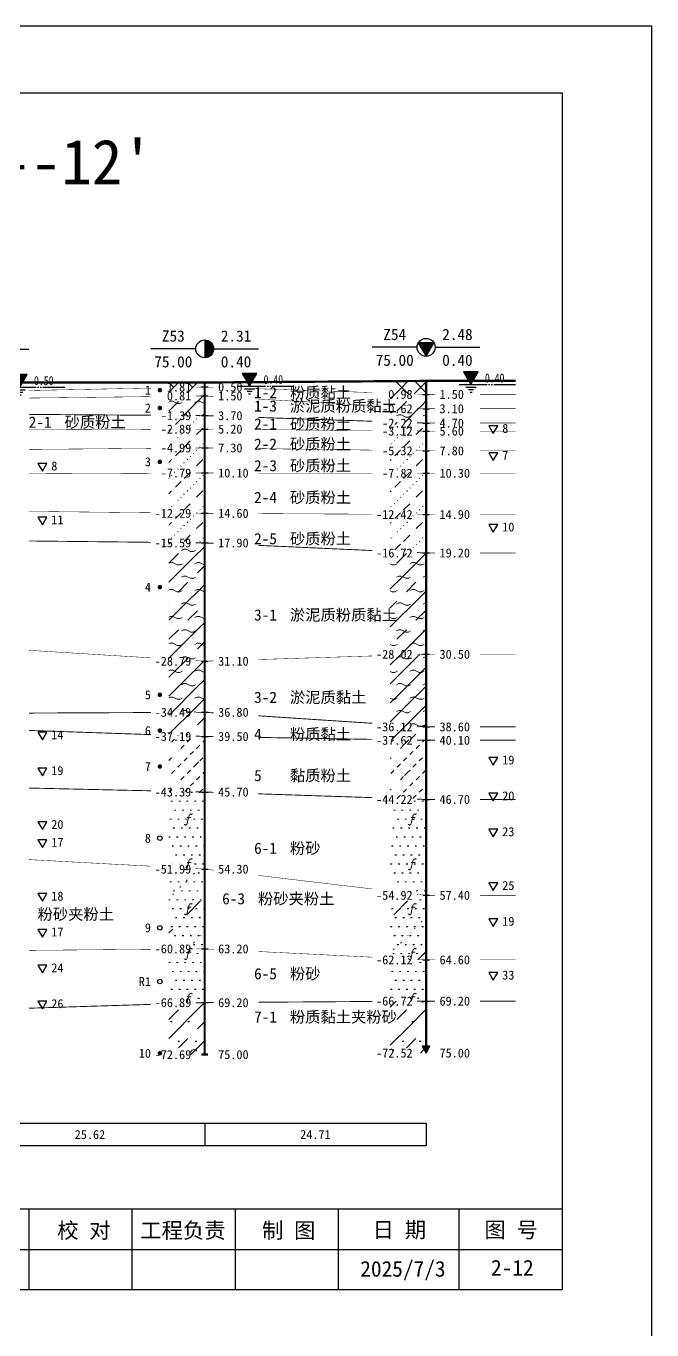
# Model space of a CAD drawing. Extents: x -37 to 3540, y -1485 to 297.
# Drawn here: x 3227.9 to 3367.6, y -291 to 0 of the extents above; entities that cross this region are included whole.
import ezdxf
from ezdxf.enums import TextEntityAlignment as Align

# ---------------------------------------------------------------- set-up
doc = ezdxf.new("R2010")
doc.units = 0
doc.layers.get('0').update_dxf_attribs({"linetype": 'CONTINUOUS'})
for name, color, linetype in [('CURVE', 200, 'CONTINUOUS'), ('FRAME', 7, 'CONTINUOUS'), ('HOLE', 41, 'CONTINUOUS'), ('RULER', 7, 'CONTINUOUS'), ('SAMPLE', 1, 'CONTINUOUS'), ('STRATUM', 241, 'CONTINUOUS')]:
    doc.layers.add(name, color=color, linetype=linetype)
doc.layers.add('HATCH', color=7, linetype='CONTINUOUS', lineweight=13)
doc.styles.add('ST', font='')
doc.styles.get('ST').set_extended_font_data('SimSun')
pattern_1 = [(45, (2934.1222, -297), (-2.12132, 2.12132), [10, 0]), (135, (2934.1222, -297), (-2.12132, -2.12132), [10, 0])]
pattern_2 = [(45, (2934.122, -297), (-4.24264, 4.24264), [10, 0]), (45, (2935.183, -300.182), (-2.12132, 6.36396), [3, -3])]
pattern_3 = [(45, (2934.122, -297), (-4.24264, 4.24264), [10, 0]), (45, (2935.183, -300.182), (-2.12132, 6.36396), [3, -3]), (26.565, (2935.1963, -297.2536), (5.999823, 5.999812), [0.567, -12.849]), (0, (2934.6293, -297.2536), (0, 6), [0.567, -5.433]), (26.565, (2932.541, -297), (5.999823, 5.999812), [0.567, -12.849]), (0, (2933.048, -296.7464), (0, 6), [0.567, -5.433]), (153.435, (2934.6293, -297.2536), (-5.999818, -5e-06), [1.134, -12.2826]), (26.565, (2938.1963, -294.2536), (5.999823, 5.999812), [0.567, -12.849]), (0, (2937.6293, -294.2536), (0, 6), [0.567, -5.433]), (26.565, (2935.541, -294), (5.999823, 5.999812), [0.567, -12.849]), (0, (2936.048, -293.7464), (0, 6), [0.567, -5.433]), (153.435, (2937.6293, -294.2536), (-5.999818, -5e-06), [1.134, -12.2826])]
pattern_4 = [(45, (2934.122, -297), (-7e-07, 6.99998), [1.97196, -7.92754]), (45, (2936.935, -294.171), (-7e-07, 6.99998), [1.99367, -7.90583]), (45, (2939.1897, -291.918), (-7e-07, 6.99998), [1.81361, -8.08588]), (26.56505, (2934.1222, -293.5), (7, 7), [0.0965, -15.55598]), (36.8699, (2934.8222, -292.8), (7, 7), [0.19775, -34.80225]), (315, (2937.622, -290.024), (6.99998, 1e-06), [0.03305, -9.86644]), (26.56505, (2937.6222, -297), (7, 7), [0.14475, -15.50773]), (26.56505, (2938.3222, -296.3), (7, 7), [0.10528, -15.5472]), (90, (2938.672, -295.95), (-7, -5e-07), [0.02877, -6.97123]), (26.56505, (2939.0222, -295.6), (7, 7), [0.09101, -31.21394]), (36.8699, (2939.7222, -294.9), (7, 7), [0.11069, -34.88931]), (45, (2940.422, -294.2), (-2e-07, 6.99998), [0.10911, -9.79038]), (315, (2941.0363, -293.452), (6.99998, 1e-06), [0.03305, -9.86644]), (36.8699, (2935.5222, -292.1), (7, 7), [0.10224, -34.89776]), (53.1301, (2936.2222, -291.4), (13.9999998, 21), [0.13438, -34.86562]), (53.1301, (2936.9222, -290.7), (13.9999998, 21), [0.12625, -34.87375])]
pattern_5 = [(45, (2934.1222, -297), (-2.12132, 2.12132), [10, 0]), (26.565, (2935.1963, -297.2536), (5.999823, 5.999812), [0.567, -12.849]), (0, (2934.6293, -297.2536), (0, 6), [0.567, -5.433]), (26.565, (2932.541, -297), (5.999823, 5.999812), [0.567, -12.849]), (0, (2933.048, -296.7464), (0, 6), [0.567, -5.433]), (153.435, (2934.6293, -297.2536), (-5.999818, -5e-06), [1.134, -12.2826]), (26.565, (2938.1963, -294.2536), (5.999823, 5.999812), [0.567, -12.849]), (0, (2937.6293, -294.2536), (0, 6), [0.567, -5.433]), (26.565, (2935.541, -294), (5.999823, 5.999812), [0.567, -12.849]), (0, (2936.048, -293.7464), (0, 6), [0.567, -5.433]), (153.435, (2937.6293, -294.2536), (-5.999818, -5e-06), [1.134, -12.2826])]
pattern_6 = [(45, (2934.122, -297), (-6e-07, 6.99998), [0.9473, -8.9522]), (45, (2935.522, -295.6), (-6e-07, 6.99998), [0.9869, -8.9126]), (45, (2936.922, -294.2), (-6e-07, 6.99998), [1.06018, -8.83931]), (45, (2938.322, -292.8), (-6e-07, 6.99998), [0.94918, -8.95032]), (45, (2939.722, -291.4), (-6e-07, 6.99998), [1.0365, -8.86299]), (45, (2937.622, -297), (-6e-07, 6.99998), [1.01335, -8.88615]), (45, (2939.022, -295.6), (-6e-07, 6.99998), [1.07896, -12.12037]), (45, (2940.422, -294.2), (-6e-07, 6.99998), [0.99882, -8.90067]), (45, (2934.822, -292.8), (-4e-07, 6.99998), [1.05533, -8.84416]), (45, (2936.222, -291.4), (-4e-07, 6.99998), [1.0365, -8.86299])]
pattern_7 = [(82.875, (2933.2876, -298.206), (0.0003693, 10.0001764), [0.0893, -80.5337]), (143.13, (2933.3886, -298.2818), (-29.999964, 20.000054), [0.12627, -49.87373]), (172.875, (2933.5658, -298.304), (-70.0002457, 9.9996603), [0.17857, -80.44443]), (206.565, (2933.7443, -298.2147), (-9.999705, -9.999687), [0.19954, -22.16046]), (243.435, (2933.8335, -298.0363), (9e-06, -9.999696), [0.19954, -22.16146]), (255.964, (2933.9228, -297.679), (-0.0002, -9.999501), [0.36813, -40.86287]), (255.964, (2934.2328, -296.439), (-0.0002, -9.999501), [1.27838, -39.95262]), (255.964, (2934.3013, -296.165), (-0.0002, -9.999501), [0.28235, -40.94865]), (216.87, (2934.4916, -295.9108), (-9.999982, -10.000018), [0.12627, -49.87373]), (243.435, (2934.3906, -295.9865), (9e-06, -9.999696), [0.19954, -22.16146]), (206.565, (2934.67, -295.8215), (-9.999705, -9.999687), [0.19954, -22.16046]), (172.875, (2934.8472, -295.8437), (-70.0002457, 9.9996603), [0.17857, -80.44443]), (143.13, (2934.9482, -295.9194), (-29.999964, 20.000054), [0.12627, -49.87373]), (82.875, (2934.9372, -296.008), (0.0003693, 10.0001764), [0.0893, -80.5337]), (0, (2933.792, -296.66), (0, 10), [0.89286, -9.10714]), (0, (2934.1472, -297), (1, 2), [0, -1.75]), (0, (2934.1222, -296.975), (1, 2), [0, -1.75]), (0, (2934.1222, -297), (1, 2), [0, -1.75]), (0, (2934.0972, -297), (1, 2), [0, -1.75]), (0, (2934.1222, -297.025), (1, 2), [0, -1.75])]
pattern_8 = [(45, (2934.122, -297), (-2e-06, 15.39996), [4.3383, -17.4406]), (45, (2940.31, -290.777), (-2e-06, 15.39996), [4.3861, -17.3928]), (45, (2945.271, -285.819), (-2e-06, 15.39996), [3.98994, -17.78894]), (26.565, (2934.122, -289.3), (15.4, 15.4), [0.2123, -34.22315]), (36.8699, (2935.6622, -287.76), (15.4, 15.4), [0.43504, -76.56496]), (315, (2941.822, -281.653), (15.39996, 3e-06), [0.0727, -21.70617]), (26.565, (2941.822, -297), (15.4, 15.4), [0.31845, -34.117]), (26.565, (2943.362, -295.46), (15.4, 15.4), [0.2316, -34.20383]), (90, (2944.132, -294.69), (-15.4, -1e-06), [0.0633, -15.3367]), (26.565, (2944.902, -293.92), (15.4, 15.4), [0.2002, -68.6707]), (36.8699, (2946.4422, -292.38), (15.4, 15.4), [0.2435, -76.7565]), (45, (2947.982, -290.84), (-5e-07, 15.39996), [0.24005, -21.53884]), (315, (2949.333, -289.195), (15.39996, 3e-06), [0.0727, -21.70617]), (36.8699, (2937.2022, -286.22), (15.4, 15.4), [0.22493, -76.77507]), (53.1301, (2938.7422, -284.68), (30.8, 46.2), [0.29564, -76.70436]), (53.1301, (2940.2822, -283.14), (30.8, 46.2), [0.27774, -76.72226])]
pattern_9 = [(82.875, (2932.286, -299.6533), (0.000812, 22.000388), [0.1964, -177.1742]), (143.13, (2932.5083, -299.82), (-65.99992, 44.00012), [0.2778, -109.7222]), (172.875, (2932.898, -299.8687), (-154.00054, 21.999253), [0.39285, -176.97775]), (206.565, (2933.291, -299.672), (-21.99935, -21.9993), [0.439, -48.753]), (243.435, (2933.487, -299.28), (2e-05, -21.99933), [0.439, -48.7552]), (255.964, (2933.6835, -298.494), (-0.00044, -21.9989), [0.8099, -89.8983]), (255.964, (2934.3656, -295.7656), (-0.00044, -21.9989), [2.8124, -87.8958]), (255.964, (2934.516, -295.163), (-0.00044, -21.9989), [0.6212, -90.087]), (216.87, (2934.935, -294.6037), (-21.99996, -22.00004), [0.2778, -109.7222]), (243.435, (2934.713, -294.77), (2e-05, -21.99933), [0.439, -48.7552]), (206.565, (2935.327, -294.407), (-21.99935, -21.9993), [0.439, -48.753]), (172.875, (2935.7172, -294.456), (-154.00054, 21.999253), [0.39285, -176.97775]), (143.13, (2935.9395, -294.6228), (-65.99992, 44.00012), [0.2778, -109.7222]), (82.875, (2935.9151, -294.8177), (0.000812, 22.000388), [0.1964, -177.1742]), (0, (2933.397, -296.252), (0, 22), [1.9643, -20.0357]), (0, (2934.177, -297), (2.2, 4.4), [0, -3.85]), (0, (2934.122, -296.945), (2.2, 4.4), [0, -3.85]), (0, (2934.122, -297), (2.2, 4.4), [0, -3.85]), (0, (2934.067, -297), (2.2, 4.4), [0, -3.85]), (0, (2934.122, -297.055), (2.2, 4.4), [0, -3.85])]

# ---------------------------------------------------------------- blocks, each defined once
blk = doc.blocks.new('图头_剖面图A3')
at = {"style": 'ST'}
for s, height, p in [('工 程 地 质 剖 面 图', 10, (-15.09, 10.79)), ('比例尺：水平：1∶            垂直：1∶', 4.6, (-11.5, -5.76))]:
    blk.add_text(s, height=height, dxfattribs=at).set_placement(p, align=Align.MIDDLE_CENTER)
for tag, height, p in [('01_剖面号', 10, (64.41, 11.39)), ('03＿纵向比例', 4.6, (50.43, -5.28)), ('02_横向比例', 4.6, (-18.82, -5.99))]:
    blk.add_attdef(tag, text='', height=height, dxfattribs=at).set_placement(p, align=Align.MIDDLE_LEFT)
blk = doc.blocks.new('图签_A3长')
for p, q in [((0, 18), (-380, 18)), ((-119, 0), (-119, 18)), ((-96, 0), (-96, 18)), ((-73, 0), (-73, 18)), ((-50, 0), (-50, 18)), ((-23, 0), (-23, 18)), ((0, 0), (0, 18)), ((-320, 9), (0, 9)), ((-380, 0), (0, 0))]:
    blk.add_line(p, q)
at = {"style": 'ST'}
for s, p in [('校 对', (-106.8, 13.23)), ('工程负责', (-84.71, 13.23)), ('制 图', (-61.06, 13.23)), ('日 期', (-36.37, 13.36)), ('图 号', (-11.42, 13.36))]:
    blk.add_text(s, height=3.5, dxfattribs=at).set_placement(p, align=Align.MIDDLE_CENTER)
for tag, p in [('01＿单位名称', (-349.98, 8.36)), ('02＿工程名称', (-271.3, 5.16)), ('04＿工程编号', (-176.51, 4.65)), ('05＿日期', (-35.59, 4.65)), ('06＿图号', (-11.16, 4.91))]:
    blk.add_attdef(tag, text='', height=3.5, dxfattribs=at).set_placement(p, align=Align.MIDDLE_CENTER)
at = {"style": 'ST', "width": 0.85}
blk.add_attdef('03＿图件名称', text='', height=3, dxfattribs=at).set_placement((-205.49, 5.05), align=Align.MIDDLE_CENTER)
blk = doc.blocks.new('H_sam_hole')
blk.add_line((0, 2), (0, -2))
at = {"const_width": 2}
blk.add_lwpolyline([(0, -1, 0.414214), (1, 0, 0.414214), (0, 1, 1)], format="xyb", dxfattribs=at)
blk.add_circle((0, 0), 2)
blk = doc.blocks.new('H_spt_hole')
blk.add_hatch(color=256).paths.add_polyline_path([(1.73, 1), (-1.73, 1), (0, -2)])
blk.add_lwpolyline([(0, -2), (1.73, 1), (-1.73, 1)], close=True)
blk.add_circle((0, 0), 2)
blk = doc.blocks.new('Trigon')
blk.add_hatch(color=256).paths.add_polyline_path([(-0.87, 1.5), (0, 0), (0.87, 1.5)])
blk.add_lwpolyline([(0, 0), (0.87, 1.5), (-0.87, 1.5)], close=True)
blk = doc.blocks.new('SampleSoilUndisturbed')
at = {"const_width": 0.5}
blk.add_lwpolyline([(-0.25, 0, 1), (0.25, 0, 1)], format="xyb", close=True, dxfattribs=at)
blk = doc.blocks.new('SampleSoilDisturbed')
blk.add_circle((0, 0), 0.5)
blk = doc.blocks.new('TrigonHollow')
blk.add_lwpolyline([(0, -1.15), (1, 0.58), (-1, 0.58)], close=True)
blk = doc.blocks.new('Gwl')
blk.add_lwpolyline([(0, 0, 0, 3.22, 0), (0, 2.79, 3.22, 3.22, 0)], format="xyseb")
for points in [[(-2.63, 0), (3.61, 0)], [(3.93, 0), (4.21, 0)], [(4.53, 0), (4.8, 0)], [(5.09, 0), (9.99, 0)], [(-1.09, -0.61), (1.16, -0.61)], [(-0.54, -1.14), (0.61, -1.14)], [(-0.19, -1.74), (0.26, -1.74)]]:
    blk.add_lwpolyline(points)
blk.add_lwpolyline([(0, 0), (1.61, 2.79), (-1.61, 2.79)], close=True)
at = {"style": 'ST', "width": 0.8}
blk.add_attdef('*GWL', (3.14, 0.45), '', height=2, dxfattribs=at)

msp = doc.modelspace()

# ---------------------------------------------------------------- hatches: boundary and pattern name
at = {"layer": 'HATCH'}
h = msp.add_hatch(dxfattribs=at)
h.set_pattern_fill('YNFNT', color=251, style=0)
h.set_pattern_definition(pattern_3)
h.paths.add_polyline_path([(3267.74, -82.54), (3259.74, -82.64), (3259.74, -86.89), (3267.74, -86.94)])
h.paths.add_polyline_path([(3257.1, -88.43), (3265.23, -88.43), (3265.23, -85.5), (3257.1, -85.5)], flags=9)
h.paths.add_polyline_path([(3258.53, -84.03), (3265.23, -84.03), (3265.23, -81.1), (3258.53, -81.1)], flags=9)
h = msp.add_hatch(dxfattribs=at)
h.set_pattern_fill('STT', color=50, style=0)
h.set_pattern_definition(pattern_1)
h.paths.add_polyline_path([(3267.74, -79.54), (3259.74, -79.55), (3259.74, -80.7), (3267.74, -80.54)])
h.paths.add_polyline_path([(3258.53, -82.03), (3265.23, -82.03), (3265.23, -79.1), (3258.53, -79.1)], flags=9)
h = msp.add_hatch(dxfattribs=at)
h.set_pattern_fill('FZNT', color=32, style=0)
h.set_pattern_definition(pattern_2)
h.paths.add_polyline_path([(3267.74, -80.54), (3259.74, -80.7), (3259.74, -82.64), (3267.74, -82.54)])
h.paths.add_polyline_path([(3258.53, -84.03), (3265.23, -84.03), (3265.23, -81.1), (3258.53, -81.1)], flags=9)
h.paths.add_polyline_path([(3258.53, -82.03), (3265.23, -82.03), (3265.23, -79.1), (3258.53, -79.1)], flags=9)
h = msp.add_hatch(dxfattribs=at)
h.set_pattern_fill('FZNT', color=32, style=0)
h.set_pattern_definition(pattern_2)
h.paths.add_polyline_path([(3317.16, -82.19), (3309.16, -81.93), (3309.16, -84.93), (3317.16, -85.39)])
h.paths.add_polyline_path([(3306.52, -86.88), (3314.64, -86.88), (3314.64, -83.95), (3306.52, -83.95)], flags=9)
h.paths.add_polyline_path([(3307.95, -83.68), (3314.64, -83.68), (3314.64, -80.75), (3307.95, -80.75)], flags=9)
h = msp.add_hatch(dxfattribs=at)
h.set_pattern_fill('STT', color=50, style=0)
h.set_pattern_definition(pattern_1)
h.paths.add_polyline_path([(3317.16, -79.19), (3309.16, -79.25), (3309.16, -81.93), (3317.16, -82.19)])
h.paths.add_polyline_path([(3307.95, -83.68), (3314.64, -83.68), (3314.64, -80.75), (3307.95, -80.75)], flags=9)
h = msp.add_hatch(dxfattribs=at)
h.set_pattern_fill('YNFNT', color=251, style=0)
h.set_pattern_definition(pattern_3)
h.paths.add_polyline_path([(3317.16, -85.39), (3309.16, -84.93), (3309.16, -88.33), (3317.16, -88.59)])
h.paths.add_polyline_path([(3306.52, -90.08), (3314.64, -90.08), (3314.64, -87.18), (3306.52, -87.18)], flags=9)
h.paths.add_polyline_path([(3306.52, -86.88), (3314.64, -86.88), (3314.64, -83.95), (3306.52, -83.95)], flags=9)
h = msp.add_hatch(dxfattribs=at)
h.set_pattern_fill('SZFT', color=52, style=0)
h.set_pattern_definition(pattern_4)
h.paths.add_polyline_path([(3267.74, -86.94), (3259.74, -86.89), (3259.74, -89.98), (3267.74, -89.94)])
h.paths.add_polyline_path([(3257.1, -91.43), (3265.23, -91.43), (3265.23, -88.5), (3257.1, -88.5)], flags=9)
h.paths.add_polyline_path([(3257.1, -88.43), (3265.23, -88.43), (3265.23, -85.5), (3257.1, -85.5)], flags=9)
h = msp.add_hatch(dxfattribs=at)
h.set_pattern_fill('SZFT', color=52, style=0)
h.set_pattern_definition(pattern_4)
h.paths.add_polyline_path([(3317.16, -88.59), (3309.16, -88.33), (3309.16, -90.32), (3317.16, -90.39)])
h.paths.add_polyline_path([(3306.52, -91.88), (3314.64, -91.88), (3314.64, -88.95), (3306.52, -88.95)], flags=9)
h.paths.add_polyline_path([(3306.52, -90.08), (3314.64, -90.08), (3314.64, -87.18), (3306.52, -87.18)], flags=9)
h = msp.add_hatch(dxfattribs=at)
h.set_pattern_fill('SZFT', color=52, style=0)
h.set_pattern_definition(pattern_4)
h.paths.add_polyline_path([(3267.74, -89.94), (3259.74, -89.98), (3259.74, -94.21), (3267.74, -94.14)])
h.paths.add_polyline_path([(3257.1, -95.63), (3265.23, -95.63), (3265.23, -92.7), (3257.1, -92.7)], flags=9)
h.paths.add_polyline_path([(3257.1, -91.43), (3265.23, -91.43), (3265.23, -88.5), (3257.1, -88.5)], flags=9)
h = msp.add_hatch(dxfattribs=at)
h.set_pattern_fill('SZFT', color=52, style=0)
h.set_pattern_definition(pattern_4)
h.paths.add_polyline_path([(3317.16, -90.39), (3309.16, -90.32), (3309.16, -94.69), (3317.16, -94.79)])
h.paths.add_polyline_path([(3306.52, -96.28), (3314.64, -96.28), (3314.64, -93.35), (3306.52, -93.35)], flags=9)
h.paths.add_polyline_path([(3306.52, -91.88), (3314.64, -91.88), (3314.64, -88.95), (3306.52, -88.95)], flags=9)
h = msp.add_hatch(dxfattribs=at)
h.set_pattern_fill('SZFT', color=52, style=0)
h.set_pattern_definition(pattern_4)
h.paths.add_polyline_path([(3267.74, -94.14), (3259.74, -94.21), (3259.74, -99.78), (3267.74, -99.74)])
h.paths.add_polyline_path([(3257.1, -101.23), (3265.23, -101.23), (3265.23, -98.3), (3257.1, -98.3)], flags=9)
h.paths.add_polyline_path([(3257.1, -95.63), (3265.23, -95.63), (3265.23, -92.7), (3257.1, -92.7)], flags=9)
h = msp.add_hatch(dxfattribs=at)
h.set_pattern_fill('SZFT', color=52, style=0)
h.set_pattern_definition(pattern_4)
h.paths.add_polyline_path([(3317.16, -94.79), (3309.16, -94.69), (3309.16, -99.78), (3317.16, -99.79)])
h.paths.add_polyline_path([(3306.52, -101.28), (3314.64, -101.28), (3314.64, -98.35), (3306.52, -98.35)], flags=9)
h.paths.add_polyline_path([(3306.52, -96.28), (3314.64, -96.28), (3314.64, -93.35), (3306.52, -93.35)], flags=9)
h = msp.add_hatch(dxfattribs=at)
h.set_pattern_fill('SZFT', color=52, style=0)
h.set_pattern_definition(pattern_4)
h.paths.add_polyline_path([(3267.74, -99.74), (3259.74, -99.78), (3259.74, -108.65), (3267.74, -108.74)])
h.paths.add_polyline_path([(3255.67, -110.23), (3265.23, -110.23), (3265.23, -107.3), (3255.67, -107.3)], flags=9)
h.paths.add_polyline_path([(3257.1, -101.23), (3265.23, -101.23), (3265.23, -98.3), (3257.1, -98.3)], flags=9)
h = msp.add_hatch(dxfattribs=at)
h.set_pattern_fill('SZFT', color=52, style=0)
h.set_pattern_definition(pattern_4)
h.paths.add_polyline_path([(3317.16, -99.79), (3316.41, -99.79), (3309.16, -99.78), (3309.16, -108.95), (3317.16, -108.99)])
h.paths.add_polyline_path([(3305.09, -110.48), (3314.64, -110.48), (3314.64, -107.56), (3305.09, -107.56)], flags=9)
h.paths.add_polyline_path([(3306.52, -101.28), (3314.64, -101.28), (3314.64, -98.35), (3306.52, -98.35)], flags=9)
h = msp.add_hatch(dxfattribs=at)
h.set_pattern_fill('SZFT', color=52, style=0)
h.set_pattern_definition(pattern_4)
h.paths.add_polyline_path([(3267.74, -108.74), (3259.74, -108.65), (3259.74, -115.25), (3267.74, -115.34)])
h.paths.add_polyline_path([(3255.67, -116.83), (3265.23, -116.83), (3265.23, -113.9), (3255.67, -113.9)], flags=9)
h.paths.add_polyline_path([(3255.67, -110.23), (3265.23, -110.23), (3265.23, -107.3), (3255.67, -107.3)], flags=9)
h = msp.add_hatch(dxfattribs=at)
h.set_pattern_fill('SZFT', color=52, style=0)
h.set_pattern_definition(pattern_4)
h.paths.add_polyline_path([(3317.16, -108.99), (3309.16, -108.95), (3309.16, -117.23), (3317.16, -117.59)])
h.paths.add_polyline_path([(3305.09, -119.08), (3314.64, -119.08), (3314.64, -116.15), (3305.09, -116.15)], flags=9)
h.paths.add_polyline_path([(3305.09, -110.48), (3314.64, -110.48), (3314.64, -107.56), (3305.09, -107.56)], flags=9)
h = msp.add_hatch(dxfattribs=at)
h.set_pattern_fill('YNFNT', color=251, style=0)
h.set_pattern_definition(pattern_3)
h.paths.add_polyline_path([(3267.74, -115.34), (3259.74, -115.25), (3259.74, -141.25), (3267.74, -141.74)])
h.paths.add_polyline_path([(3255.67, -143.23), (3265.23, -143.23), (3265.23, -140.3), (3255.67, -140.3)], flags=9)
h.paths.add_polyline_path([(3255.67, -116.83), (3265.23, -116.83), (3265.23, -113.9), (3255.67, -113.9)], flags=9)
h = msp.add_hatch(dxfattribs=at)
h.set_pattern_fill('YNFNT', color=251, style=0)
h.set_pattern_definition(pattern_3)
h.paths.add_polyline_path([(3317.16, -117.59), (3309.16, -117.23), (3309.16, -140.44), (3317.16, -140.19)])
h.paths.add_polyline_path([(3305.09, -141.68), (3314.64, -141.68), (3314.64, -138.75), (3305.09, -138.75)], flags=9)
h.paths.add_polyline_path([(3305.09, -119.08), (3314.64, -119.08), (3314.64, -116.15), (3305.09, -116.15)], flags=9)
h = msp.add_hatch(dxfattribs=at)
h.set_pattern_fill('YNNT', color=251, style=0)
h.set_pattern_definition(pattern_5)
h.paths.add_polyline_path([(3317.16, -140.19), (3309.16, -140.44), (3309.16, -155.87), (3317.16, -156.39)])
h.paths.add_polyline_path([(3305.09, -157.88), (3314.64, -157.88), (3314.64, -154.95), (3305.09, -154.95)], flags=9)
h.paths.add_polyline_path([(3305.09, -141.68), (3314.64, -141.68), (3314.64, -138.75), (3305.09, -138.75)], flags=9)
h = msp.add_hatch(dxfattribs=at)
h.set_pattern_fill('YNNT', color=251, style=0)
h.set_pattern_definition(pattern_5)
h.paths.add_polyline_path([(3267.74, -141.74), (3259.74, -141.25), (3259.74, -153.18), (3267.74, -153.14)])
h.paths.add_polyline_path([(3255.67, -154.63), (3265.23, -154.63), (3265.23, -151.7), (3255.67, -151.7)], flags=9)
h.paths.add_polyline_path([(3255.67, -143.23), (3265.23, -143.23), (3265.23, -140.3), (3255.67, -140.3)], flags=9)
h = msp.add_hatch(dxfattribs=at)
h.set_pattern_fill('FZNT', color=32, style=0)
h.set_pattern_definition(pattern_2)
h.paths.add_polyline_path([(3267.74, -153.14), (3259.74, -153.18), (3259.74, -158.27), (3267.74, -158.54)])
h.paths.add_polyline_path([(3255.67, -160.03), (3265.23, -160.03), (3265.23, -157.1), (3255.67, -157.1)], flags=9)
h.paths.add_polyline_path([(3255.67, -154.63), (3265.23, -154.63), (3265.23, -151.7), (3255.67, -151.7)], flags=9)
h = msp.add_hatch(dxfattribs=at)
h.set_pattern_fill('NZFT', color=52, style=0)
h.set_pattern_definition(pattern_6)
h.paths.add_polyline_path([(3267.74, -158.54), (3259.74, -158.27), (3259.74, -170.76), (3267.74, -170.94)])
h.paths.add_polyline_path([(3255.67, -172.43), (3265.23, -172.43), (3265.23, -169.5), (3255.67, -169.5)], flags=9)
h.paths.add_polyline_path([(3255.67, -160.03), (3265.23, -160.03), (3265.23, -157.1), (3255.67, -157.1)], flags=9)
h = msp.add_hatch(dxfattribs=at)
h.set_pattern_fill('FZNT', color=32, style=0)
h.set_pattern_definition(pattern_2)
h.paths.add_polyline_path([(3317.16, -156.39), (3309.16, -155.87), (3309.16, -159.25), (3317.16, -159.39)])
h.paths.add_polyline_path([(3305.09, -160.88), (3314.64, -160.88), (3314.64, -157.95), (3305.09, -157.95)], flags=9)
h.paths.add_polyline_path([(3305.09, -157.88), (3314.64, -157.88), (3314.64, -154.95), (3305.09, -154.95)], flags=9)
h = msp.add_hatch(dxfattribs=at)
h.set_pattern_fill('NZFT', color=52, style=0)
h.set_pattern_definition(pattern_6)
h.paths.add_polyline_path([(3317.16, -159.39), (3309.16, -159.25), (3309.16, -172.33), (3317.16, -172.59)])
h.paths.add_polyline_path([(3305.09, -174.08), (3314.64, -174.08), (3314.64, -171.18), (3305.09, -171.18)], flags=9)
h.paths.add_polyline_path([(3305.09, -160.88), (3314.64, -160.88), (3314.64, -157.95), (3305.09, -157.95)], flags=9)
h = msp.add_hatch(dxfattribs=at)
h.set_pattern_fill('FS', color=142, style=0)
h.set_pattern_definition(pattern_7)
h.paths.add_polyline_path([(3267.74, -170.94), (3259.74, -170.76), (3259.74, -187.71), (3267.74, -188.14)])
h.paths.add_polyline_path([(3255.67, -189.63), (3265.23, -189.63), (3265.23, -186.7), (3255.67, -186.7)], flags=9)
h.paths.add_polyline_path([(3255.67, -172.43), (3265.23, -172.43), (3265.23, -169.5), (3255.67, -169.5)], flags=9)
h = msp.add_hatch(dxfattribs=at)
h.set_pattern_fill('FS', color=142, style=0)
h.set_pattern_definition(pattern_7)
h.paths.add_polyline_path([(3317.16, -172.59), (3309.16, -172.33), (3309.16, -193.05), (3317.16, -193.99)])
h.paths.add_polyline_path([(3305.09, -195.48), (3314.64, -195.48), (3314.64, -192.55), (3305.09, -192.55)], flags=9)
h.paths.add_polyline_path([(3305.09, -174.08), (3314.64, -174.08), (3314.64, -171.18), (3305.09, -171.18)], flags=9)
h = msp.add_hatch(dxfattribs=at)
h.set_pattern_fill('FS', color=142, style=0)
h.set_pattern_definition(pattern_7)
h.paths.add_polyline_path([(3267.74, -188.14), (3259.74, -187.71), (3259.74, -206.01), (3267.74, -205.94)])
h.paths.add_polyline_path([(3255.67, -207.43), (3265.23, -207.43), (3265.23, -204.5), (3255.67, -204.5)], flags=9)
h.paths.add_polyline_path([(3255.67, -189.63), (3265.23, -189.63), (3265.23, -186.7), (3255.67, -186.7)], flags=9)
h = msp.add_hatch(dxfattribs=at)
h.set_pattern_fill('SZFT', color=142, scale=2.2, style=0)
h.set_pattern_definition(pattern_8)
h.paths.add_polyline_path([(3267.74, -188.14), (3259.74, -187.71), (3259.74, -206.01), (3267.74, -205.94)])
h.paths.add_polyline_path([(3255.67, -207.43), (3265.23, -207.43), (3265.23, -204.5), (3255.67, -204.5)], flags=9)
h.paths.add_polyline_path([(3255.67, -189.63), (3265.23, -189.63), (3265.23, -186.7), (3255.67, -186.7)], flags=9)
h = msp.add_hatch(dxfattribs=at)
h.set_pattern_fill('FS', color=142, style=0)
h.set_pattern_definition(pattern_7)
h.paths.add_polyline_path([(3317.16, -193.99), (3309.16, -193.05), (3309.16, -208), (3317.16, -208.39)])
h.paths.add_polyline_path([(3305.09, -209.88), (3314.64, -209.88), (3314.64, -206.95), (3305.09, -206.95)], flags=9)
h.paths.add_polyline_path([(3305.09, -195.48), (3314.64, -195.48), (3314.64, -192.55), (3305.09, -192.55)], flags=9)
h = msp.add_hatch(dxfattribs=at)
h.set_pattern_fill('SZFT', color=142, scale=2.2, style=0)
h.set_pattern_definition(pattern_8)
h.paths.add_polyline_path([(3317.16, -193.99), (3309.16, -193.05), (3309.16, -208), (3317.16, -208.39)])
h.paths.add_polyline_path([(3305.09, -209.88), (3314.64, -209.88), (3314.64, -206.95), (3305.09, -206.95)], flags=9)
h.paths.add_polyline_path([(3305.09, -195.48), (3314.64, -195.48), (3314.64, -192.55), (3305.09, -192.55)], flags=9)
h = msp.add_hatch(dxfattribs=at)
h.set_pattern_fill('FS', color=142, style=0)
h.set_pattern_definition(pattern_7)
h.paths.add_polyline_path([(3267.74, -205.94), (3259.74, -206.01), (3259.74, -218.2), (3267.74, -217.94)])
h.paths.add_polyline_path([(3255.67, -219.43), (3265.23, -219.43), (3265.23, -216.5), (3255.67, -216.5)], flags=9)
h.paths.add_polyline_path([(3255.67, -207.43), (3265.23, -207.43), (3265.23, -204.5), (3255.67, -204.5)], flags=9)
h = msp.add_hatch(dxfattribs=at)
h.set_pattern_fill('FS', color=142, style=0)
h.set_pattern_definition(pattern_7)
h.paths.add_polyline_path([(3317.16, -208.39), (3309.16, -208), (3309.16, -217.65), (3317.16, -217.59)])
h.paths.add_polyline_path([(3305.09, -219.08), (3314.64, -219.08), (3314.64, -216.15), (3305.09, -216.15)], flags=9)
h.paths.add_polyline_path([(3305.09, -209.88), (3314.64, -209.88), (3314.64, -206.95), (3305.09, -206.95)], flags=9)
h = msp.add_hatch(dxfattribs=at)
h.set_pattern_fill('FZNT', color=32, style=0)
h.set_pattern_definition(pattern_2)
h.paths.add_polyline_path([(3267.74, -217.94), (3259.74, -218.2), (3259.74, -229.54), (3267.74, -229.54)])
h.paths.add_polyline_path([(3255.67, -231.03), (3265.23, -231.03), (3265.23, -228.1), (3255.67, -228.1)], flags=9)
h.paths.add_polyline_path([(3255.67, -219.43), (3265.23, -219.43), (3265.23, -216.5), (3255.67, -216.5)], flags=9)
h = msp.add_hatch(dxfattribs=at)
h.set_pattern_fill('FS', color=32, scale=2.2, style=0)
h.set_pattern_definition(pattern_9)
h.paths.add_polyline_path([(3267.74, -217.94), (3259.74, -218.2), (3259.74, -229.54), (3267.74, -229.54)])
h.paths.add_polyline_path([(3255.67, -231.03), (3265.23, -231.03), (3265.23, -228.1), (3255.67, -228.1)], flags=9)
h.paths.add_polyline_path([(3255.67, -219.43), (3265.23, -219.43), (3265.23, -216.5), (3255.67, -216.5)], flags=9)
h = msp.add_hatch(dxfattribs=at)
h.set_pattern_fill('FZNT', color=32, style=0)
h.set_pattern_definition(pattern_2)
h.paths.add_polyline_path([(3317.16, -217.59), (3309.16, -217.65), (3309.16, -229.19), (3317.16, -229.19), (3316.29, -227.69), (3317.16, -227.69)])
h.paths.add_polyline_path([(3305.09, -230.68), (3314.64, -230.68), (3314.64, -227.78), (3305.09, -227.78)], flags=9)
h.paths.add_polyline_path([(3305.09, -219.08), (3314.64, -219.08), (3314.64, -216.15), (3305.09, -216.15)], flags=9)
h = msp.add_hatch(dxfattribs=at)
h.set_pattern_fill('FS', color=32, scale=2.2, style=0)
h.set_pattern_definition(pattern_9)
h.paths.add_polyline_path([(3317.16, -217.59), (3309.16, -217.65), (3309.16, -229.19), (3317.16, -229.19), (3316.29, -227.69), (3317.16, -227.69)])
h.paths.add_polyline_path([(3305.09, -230.68), (3314.64, -230.68), (3314.64, -227.78), (3305.09, -227.78)], flags=9)
h.paths.add_polyline_path([(3305.09, -219.08), (3314.64, -219.08), (3314.64, -216.15), (3305.09, -216.15)], flags=9)

# ---------------------------------------------------------------- linework, layer by layer
at = {"layer": 'FRAME', "color": 245, "linetype": 'Continuous'}
for p, q in [((3367.58, 0), (2903.15, 0)), ((3367.58, -297), (3367.58, 0))]:
    msp.add_line(p, q, dxfattribs=at)
at = {"layer": 'FRAME', "linetype": 'Continuous'}
for p, q in [((3347.58, -15), (2923.15, -15)), ((3347.58, -282), (3347.58, -15)), ((2923.15, -282), (3334.12, -282))]:
    msp.add_line(p, q, dxfattribs=at)
at = {"layer": 'HOLE', "linetype": 'Continuous'}
for points in [[(3218.5, -72.07), (3228.5, -72.07)], [(3265.74, -72.04), (3255.74, -72.04)], [(3269.74, -72.04), (3279.74, -72.04)], [(3315.16, -71.69), (3305.16, -71.69)], [(3319.16, -71.69), (3329.16, -71.69)], [(3266.99, -80.54), (3268.49, -80.54)], [(3266.99, -82.54), (3268.49, -82.54)], [(3316.41, -82.19), (3317.91, -82.19)], [(3266.99, -86.94), (3268.49, -86.94)], [(3316.41, -85.39), (3317.91, -85.39)], [(3266.99, -89.94), (3268.49, -89.94)], [(3316.41, -88.59), (3317.91, -88.59)], [(3316.41, -90.39), (3317.91, -90.39)], [(3266.99, -94.14), (3268.49, -94.14)], [(3316.41, -94.79), (3317.91, -94.79)], [(3266.99, -99.74), (3268.49, -99.74)], [(3316.41, -99.79), (3317.91, -99.79)], [(3266.99, -108.74), (3268.49, -108.74)], [(3316.41, -108.99), (3317.91, -108.99)], [(3266.99, -115.34), (3268.49, -115.34)], [(3316.41, -117.59), (3317.91, -117.59)], [(3266.99, -141.74), (3268.49, -141.74)], [(3316.41, -140.19), (3317.91, -140.19)], [(3266.99, -153.14), (3268.49, -153.14)], [(3316.41, -156.39), (3317.91, -156.39)], [(3266.99, -158.54), (3268.49, -158.54)], [(3316.41, -159.39), (3317.91, -159.39)], [(3266.99, -170.94), (3268.49, -170.94)], [(3316.41, -172.59), (3317.91, -172.59)], [(3266.99, -188.14), (3268.49, -188.14)], [(3316.41, -193.99), (3317.91, -193.99)], [(3266.99, -205.94), (3268.49, -205.94)], [(3316.41, -208.39), (3317.91, -208.39)], [(3266.99, -217.94), (3268.49, -217.94)], [(3316.41, -217.59), (3317.91, -217.59)]]:
    msp.add_lwpolyline(points, dxfattribs=at)
at = {"layer": 'HOLE', "linetype": 'Continuous', "const_width": 0.5}
for points in [[(3267.74, -79.54), (3267.74, -229.54)], [(3317.16, -79.19), (3317.16, -227.89)], [(3266.99, -229.54), (3268.49, -229.54)]]:
    msp.add_lwpolyline(points, dxfattribs=at)
at = {"layer": 'RULER', "linetype": 'Continuous'}
for points in [[(3216.5, -244.87), (3267.74, -244.87), (3267.74, -249.87), (3216.5, -249.87)], [(3267.74, -244.87), (3317.16, -244.87), (3317.16, -249.87), (3267.74, -249.87)]]:
    msp.add_lwpolyline(points, dxfattribs=at)
at = {"layer": 'STRATUM', "linetype": 'Continuous'}
for points, const_width in [([(3188.3, -79.55), (3216.5, -79.57), (3265.74, -79.55)], 0.5), ([(3228.5, -81.33), (3242.12, -81.06), (3255.74, -80.78)], 0.1), ([(3265.74, -79.55), (3267.74, -79.54), (3279.74, -79.46)], 0.5), ([(3265.74, -80.58), (3267.74, -80.54), (3269.74, -80.61)], 0.1), ([(3279.74, -79.46), (3317.16, -79.19), (3337.16, -79.19)], 0.5), ([(3279.74, -80.94), (3292.45, -81.37), (3305.16, -81.79)], 0.1), ([(3228.5, -83.02), (3242.12, -82.86), (3255.74, -82.69)], 0.1), ([(3265.74, -82.57), (3267.74, -82.54), (3269.74, -82.66)], 0.1), ([(3279.74, -83.24), (3292.45, -83.97), (3305.16, -84.7)], 0.1), ([(3315.16, -82.13), (3317.16, -82.19), (3319.16, -82.19)], 0.1), ([(3329.16, -82.19), (3337.16, -82.19)], 0.1), ([(3228.5, -86.66), (3242.12, -86.76), (3255.74, -86.86)], 0.2), ([(3265.74, -86.93), (3267.74, -86.94), (3269.74, -87.01)], 0.2), ([(3279.74, -87.34), (3292.45, -87.77), (3305.16, -88.19)], 0.2), ([(3315.16, -85.28), (3317.16, -85.39), (3319.16, -85.39)], 0.1), ([(3329.16, -85.39), (3337.16, -85.39)], 0.1), ([(3228.5, -90.12), (3242.12, -90.06), (3255.74, -90)], 0.1), ([(3265.74, -89.95), (3267.74, -89.94), (3269.74, -89.96)], 0.1), ([(3279.74, -90.05), (3292.45, -90.17), (3305.16, -90.28)], 0.1), ([(3315.16, -88.53), (3317.16, -88.59), (3319.16, -88.59)], 0.2), ([(3329.16, -88.59), (3337.16, -88.59)], 0.2), ([(3315.16, -90.37), (3317.16, -90.39), (3319.16, -90.39)], 0.1), ([(3329.16, -90.39), (3337.16, -90.39)], 0.1), ([(3228.5, -94.47), (3242.12, -94.36), (3255.74, -94.24)], 0.1), ([(3265.74, -94.16), (3267.74, -94.14), (3269.74, -94.17)], 0.1), ([(3279.74, -94.3), (3292.45, -94.47), (3305.16, -94.63)], 0.1), ([(3315.16, -94.77), (3317.16, -94.79), (3319.16, -94.79)], 0.1), ([(3329.16, -94.79), (3337.16, -94.79)], 0.1), ([(3228.5, -99.92), (3242.12, -99.86), (3255.74, -99.8)], 0.1), ([(3265.74, -99.75), (3267.74, -99.74), (3269.74, -99.75)], 0.1), ([(3279.74, -99.76), (3292.45, -99.77), (3305.16, -99.78)], 0.1), ([(3315.16, -99.79), (3317.16, -99.79), (3319.16, -99.79)], 0.1), ([(3329.16, -99.79), (3337.16, -99.79)], 0.1), ([(3228.5, -108.31), (3242.12, -108.46), (3255.74, -108.61)], 0.1), ([(3265.74, -108.72), (3267.74, -108.74), (3269.74, -108.75)], 0.1), ([(3279.74, -108.8), (3292.45, -108.87), (3305.16, -108.93)], 0.1), ([(3315.16, -108.98), (3317.16, -108.99), (3319.16, -108.99)], 0.1), ([(3329.16, -108.99), (3337.16, -108.99)], 0.1), ([(3228.5, -114.91), (3242.12, -115.06), (3255.74, -115.21)], 0.2), ([(3265.74, -115.32), (3267.74, -115.34), (3269.74, -115.43)], 0.2), ([(3279.74, -115.89), (3292.45, -116.47), (3305.16, -117.05)], 0.2), ([(3315.16, -117.5), (3317.16, -117.59), (3319.16, -117.59)], 0.2), ([(3329.16, -117.59), (3337.16, -117.59)], 0.2), ([(3228.5, -139.31), (3242.12, -140.16), (3255.74, -141)], 0.1), ([(3265.74, -141.62), (3267.74, -141.74), (3269.74, -141.68)], 0.1), ([(3279.74, -141.37), (3292.45, -140.97), (3305.16, -140.57)], 0.1), ([(3315.16, -140.25), (3317.16, -140.19), (3319.16, -140.19)], 0.1), ([(3329.16, -140.19), (3337.16, -140.19)], 0.1), ([(3228.5, -153.32), (3242.12, -153.26), (3255.74, -153.2)], 0.2), ([(3265.74, -153.15), (3267.74, -153.14), (3269.74, -153.28)], 0.2), ([(3279.74, -153.93), (3292.45, -154.77), (3305.16, -155.6)], 0.2), ([(3228.5, -157.19), (3242.12, -157.66), (3255.74, -158.13)], 0.2), ([(3315.16, -156.26), (3317.16, -156.39), (3319.16, -156.39)], 0.2), ([(3329.16, -156.39), (3337.16, -156.39)], 0.2), ([(3265.74, -158.47), (3267.74, -158.54), (3269.74, -158.58)], 0.2), ([(3279.74, -158.75), (3292.45, -158.97), (3305.16, -159.19)], 0.2), ([(3315.16, -159.36), (3317.16, -159.39), (3319.16, -159.39)], 0.2), ([(3329.16, -159.39), (3337.16, -159.39)], 0.2), ([(3228.5, -170.05), (3242.12, -170.36), (3255.74, -170.67)], 0.2), ([(3265.74, -170.9), (3267.74, -170.94), (3269.74, -171.01)], 0.2), ([(3279.74, -171.34), (3292.45, -171.77), (3305.16, -172.19)], 0.2), ([(3315.16, -172.53), (3317.16, -172.59), (3319.16, -172.59)], 0.2), ([(3329.16, -172.59), (3337.16, -172.59)], 0.2), ([(3228.5, -186.02), (3242.12, -186.76), (3255.74, -187.49)], 0.1), ([(3265.74, -188.04), (3267.74, -188.14), (3269.74, -188.38)], 0.1), ([(3279.74, -189.56), (3292.45, -191.07), (3305.16, -192.57)], 0.1), ([(3315.16, -193.76), (3317.16, -193.99), (3319.16, -193.99)], 0.1), ([(3329.16, -193.99), (3337.16, -193.99)], 0.1), ([(3228.5, -206.27), (3242.12, -206.16), (3255.74, -206.04)], 0.1), ([(3265.74, -205.96), (3267.74, -205.94), (3269.74, -206.04)], 0.1), ([(3279.74, -206.54), (3292.45, -207.17), (3305.16, -207.8)], 0.1), ([(3315.16, -208.29), (3317.16, -208.39), (3319.16, -208.39)], 0.1), ([(3329.16, -208.39), (3337.16, -208.39)], 0.1), ([(3228.5, -219.19), (3242.12, -218.76), (3255.74, -218.33)], 0.2), ([(3265.74, -218.01), (3267.74, -217.94), (3269.74, -217.93)], 0.2), ([(3279.74, -217.86), (3292.45, -217.77), (3305.16, -217.68)], 0.2), ([(3315.16, -217.61), (3317.16, -217.59), (3319.16, -217.59)], 0.2), ([(3329.16, -217.59), (3337.16, -217.59)], 0.2)]:
    msp.add_lwpolyline(points, dxfattribs=dict(at, const_width=const_width))

# ---------------------------------------------------------------- block references
at = {"layer": 'CURVE'}
for p, values in [((3327.16, -79.99), {'*GWL': '0.40'}), ((3226.5, -80.57), {'*GWL': '0.50'}), ((3277.74, -80.34), {'*GWL': '0.40'})]:
    msp.add_blockref('Gwl', p, dxfattribs=at).add_auto_attribs(values)
for p in [(3332.16, -89.79), (3332.16, -95.79), (3231.5, -98.17), (3231.5, -110.17), (3332.16, -111.79), (3231.5, -158.17), (3231.5, -166.17), (3332.16, -163.79), (3332.16, -171.79), (3231.5, -178.17), (3332.16, -179.79), (3231.5, -182.17), (3332.16, -191.79), (3231.5, -194.17), (3332.16, -199.79), (3231.5, -202.17), (3231.5, -210.17), (3332.16, -211.79), (3231.5, -218.17)]:
    msp.add_blockref('TrigonHollow', p, dxfattribs=at)
at = {"layer": 'FRAME'}
msp.add_blockref('图头_剖面图A3', (3144.12, -41.7), dxfattribs=at).add_auto_attribs({'01_剖面号': "12--12'", '02_横向比例': '500', '03＿纵向比例': '500'})
ref = msp.add_blockref('图签_A3长', (3347.58, -282), dxfattribs=at)
ref.add_attrib('05＿日期', '2025/7/3', dxfattribs={"layer": '0', "height": 3.5, "style": 'ST'}).set_placement((3311.99, -277.35), align=Align.MIDDLE_CENTER)
ref.add_attrib('06＿图号', '2-12', dxfattribs={"layer": '0', "height": 3.5, "style": 'ST'}).set_placement((3336.42, -277.09), align=Align.MIDDLE_CENTER)
at = {"layer": 'HOLE'}
for name, p in [('H_spt_hole', (3317.16, -71.69)), ('H_sam_hole', (3267.74, -72.04)), ('Trigon', (3317.16, -229.19))]:
    msp.add_blockref(name, p, dxfattribs=at)
at = {"layer": 'SAMPLE'}
for name, p in [('SampleSoilUndisturbed', (3257.74, -81.24)), ('SampleSoilUndisturbed', (3257.74, -85.24)), ('SampleSoilUndisturbed', (3257.74, -97.24)), ('SampleSoilUndisturbed', (3257.74, -125.24)), ('SampleSoilUndisturbed', (3257.74, -149.24)), ('SampleSoilUndisturbed', (3257.74, -157.24)), ('SampleSoilUndisturbed', (3257.74, -165.24)), ('SampleSoilDisturbed', (3257.74, -181.24)), ('SampleSoilDisturbed', (3257.74, -201.24)), ('SampleSoilDisturbed', (3257.74, -213.24)), ('SampleSoilUndisturbed', (3257.74, -229.24))]:
    msp.add_blockref(name, p, dxfattribs=at)

# ---------------------------------------------------------------- texts
at = {"layer": 'CURVE', "style": 'ST'}
for s, p in [('8', (3334.16, -89.79)), ('7', (3334.16, -95.79)), ('8', (3233.5, -98.17)), ('11', (3233.5, -110.17)), ('10', (3334.16, -111.79)), ('14', (3233.5, -158.17)), ('19', (3334.16, -163.79)), ('19', (3233.5, -166.17)), ('20', (3334.16, -171.79)), ('20', (3233.5, -178.17)), ('23', (3334.16, -179.79)), ('17', (3233.5, -182.17)), ('25', (3334.16, -191.79)), ('18', (3233.5, -194.17)), ('19', (3334.16, -199.79)), ('17', (3233.5, -202.17)), ('24', (3233.5, -210.17)), ('33', (3334.16, -211.79)), ('26', (3233.5, -218.17))]:
    msp.add_text(s, height=2, dxfattribs=at).set_placement(p, align=Align.MIDDLE_LEFT)
at = {"layer": 'HOLE', "style": 'ST'}
for s, p in [('Z53', (3260.74, -69.17)), ('2.31', (3274.74, -69.17)), ('Z54', (3310.16, -68.82)), ('2.48', (3324.16, -68.82)), ('75.00', (3260.74, -74.92)), ('0.40', (3274.74, -74.92)), ('75.00', (3310.16, -74.57)), ('0.40', (3324.16, -74.57))]:
    msp.add_text(s, height=2.5, dxfattribs=at).set_placement(p, align=Align.MIDDLE_CENTER)
for s, p in [('1.81', (3264.74, -80.54)), ('0.98', (3314.16, -82.19)), ('0.81', (3264.74, -82.54)), ('-1.39', (3264.74, -86.94)), ('-0.62', (3314.16, -85.39)), ('-2.89', (3264.74, -89.94)), ('-2.22', (3314.16, -88.59)), ('-3.12', (3314.16, -90.39)), ('-4.99', (3264.74, -94.14)), ('-5.32', (3314.16, -94.79)), ('-7.79', (3264.74, -99.74)), ('-7.82', (3314.16, -99.79)), ('-12.29', (3264.74, -108.74)), ('-12.42', (3314.16, -108.99)), ('-15.59', (3264.74, -115.34)), ('-16.72', (3314.16, -117.59)), ('-28.02', (3314.16, -140.19)), ('-28.79', (3264.74, -141.74)), ('-34.49', (3264.74, -153.14)), ('-36.12', (3314.16, -156.39)), ('-37.19', (3264.74, -158.54)), ('-37.62', (3314.16, -159.39)), ('-43.39', (3264.74, -170.94)), ('-44.22', (3314.16, -172.59)), ('-51.99', (3264.74, -188.14)), ('-54.92', (3314.16, -193.99)), ('-60.89', (3264.74, -205.94)), ('-62.12', (3314.16, -208.39)), ('-66.89', (3264.74, -217.94)), ('-66.72', (3314.16, -217.59)), ('-72.69', (3264.74, -229.54)), ('-72.52', (3314.16, -229.19))]:
    msp.add_text(s, height=2, dxfattribs=at).set_placement(p, align=Align.MIDDLE_RIGHT)
for s, p in [('0.50', (3270.74, -80.54)), ('1.50', (3320.16, -82.19)), ('1.50', (3270.74, -82.54)), ('3.70', (3270.74, -86.94)), ('3.10', (3320.16, -85.39)), ('5.20', (3270.74, -89.94)), ('4.70', (3320.16, -88.59)), ('5.60', (3320.16, -90.39)), ('7.30', (3270.74, -94.14)), ('7.80', (3320.16, -94.79)), ('10.10', (3270.74, -99.74)), ('10.30', (3320.16, -99.79)), ('14.60', (3270.74, -108.74)), ('14.90', (3320.16, -108.99)), ('17.90', (3270.74, -115.34)), ('19.20', (3320.16, -117.59)), ('30.50', (3320.16, -140.19)), ('31.10', (3270.74, -141.74)), ('36.80', (3270.74, -153.14)), ('38.60', (3320.16, -156.39)), ('39.50', (3270.74, -158.54)), ('40.10', (3320.16, -159.39)), ('45.70', (3270.74, -170.94)), ('46.70', (3320.16, -172.59)), ('54.30', (3270.74, -188.14)), ('57.40', (3320.16, -193.99)), ('63.20', (3270.74, -205.94)), ('64.60', (3320.16, -208.39)), ('69.20', (3270.74, -217.94)), ('69.20', (3320.16, -217.59)), ('75.00', (3270.74, -229.54)), ('75.00', (3320.16, -229.19))]:
    msp.add_text(s, height=2, dxfattribs=at).set_placement(p, align=Align.MIDDLE_LEFT)
at = {"layer": 'RULER', "style": 'ST'}
for s, p in [('25.62', (3242.12, -247.37)), ('24.71', (3292.45, -247.37))]:
    msp.add_text(s, height=2, dxfattribs=at).set_placement(p, align=Align.MIDDLE_CENTER)
at = {"layer": 'SAMPLE', "style": 'ST'}
for s, p in [('1', (3255.74, -81.24)), ('2', (3255.74, -85.24)), ('3', (3255.74, -97.24)), ('4', (3255.74, -125.24)), ('5', (3255.74, -149.24)), ('6', (3255.74, -157.24)), ('7', (3255.74, -165.24)), ('8', (3255.74, -181.24)), ('9', (3255.74, -201.24)), ('R1', (3255.74, -213.24)), ('10', (3255.74, -229.24))]:
    msp.add_text(s, height=2, dxfattribs=at).set_placement(p, align=Align.MIDDLE_RIGHT)
at = {"layer": 'STRATUM', "style": 'ST'}
for s, p in [('1-2', (3278.77, -81.8)), ('粉质黏土', (3286.77, -81.8)), ('1-3', (3278.77, -84.8)), ('淤泥质粉质黏土', (3286.77, -84.8)), ('2-1', (3228.46, -88.39)), ('砂质粉土', (3236.46, -88.39)), ('砂质粉土', (3286.77, -88.8)), ('2-1', (3278.77, -88.8)), ('2-2', (3278.77, -93.29)), ('砂质粉土', (3286.77, -93.29)), ('2-3', (3278.77, -98.1)), ('砂质粉土', (3286.77, -98.1)), ('2-4', (3278.77, -105.19)), ('砂质粉土', (3286.77, -105.19)), ('2-5', (3278.77, -114.4)), ('砂质粉土', (3286.77, -114.4)), ('3-1', (3278.77, -131.42)), ('淤泥质粉质黏土', (3286.77, -131.42)), ('淤泥质黏土', (3286.77, -149.81)), ('3-2', (3278.77, -149.81)), ('4', (3278.77, -158.03)), ('粉质黏土', (3286.77, -158.03)), ('黏质粉土', (3286.77, -167.26)), ('5', (3278.77, -167.26)), ('6-1', (3278.77, -183.48)), ('粉砂', (3286.77, -183.48)), ('6-3', (3271.64, -194.75)), ('粉砂夹粉土', (3279.64, -194.75)), ('粉砂夹粉土', (3230.44, -198.2)), ('6-5', (3278.77, -211.49)), ('粉砂', (3286.77, -211.49)), ('7-1', (3278.77, -221.13)), ('粉质黏土夹粉砂', (3286.77, -221.13))]:
    msp.add_text(s, height=2.5, dxfattribs=at).set_placement(p, align=Align.MIDDLE_LEFT)

doc.saveas('drawing.dxf')
